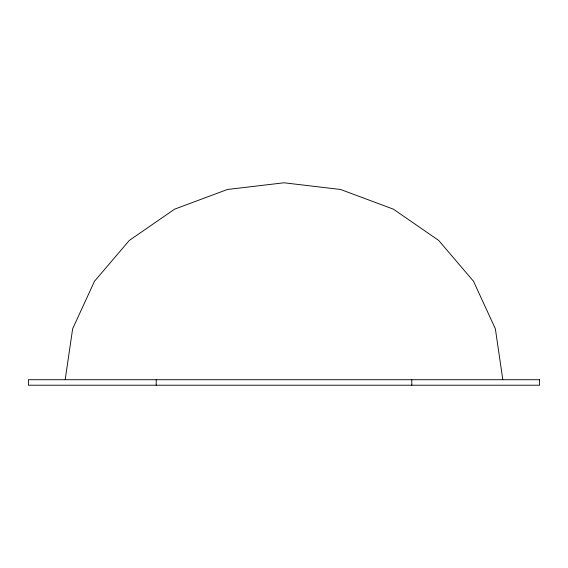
<?xml version="1.0" encoding="UTF-8"?>
<svg xmlns="http://www.w3.org/2000/svg" width="568" height="568" viewBox="0 0 568 568"><rect width="100%" height="100%" fill="white"/><g stroke="black" fill="none" stroke-linecap="round" stroke-linejoin="round"><path stroke-width="0.85" d="M65.192 379.708L72.647 328.744L94.508 281.245L129.277 240.463L174.596 209.166L227.37 189.492L284 182.782L340.63 189.492L393.404 209.166L438.723 240.463L473.492 281.245L495.353 328.744L502.808 379.708M411.8 379.708L411.8 385.218M156.2 379.708L156.2 385.218M539.6 379.708L28.4 379.708L28.4 385.218L539.6 385.218L539.6 379.708"/></g></svg>
